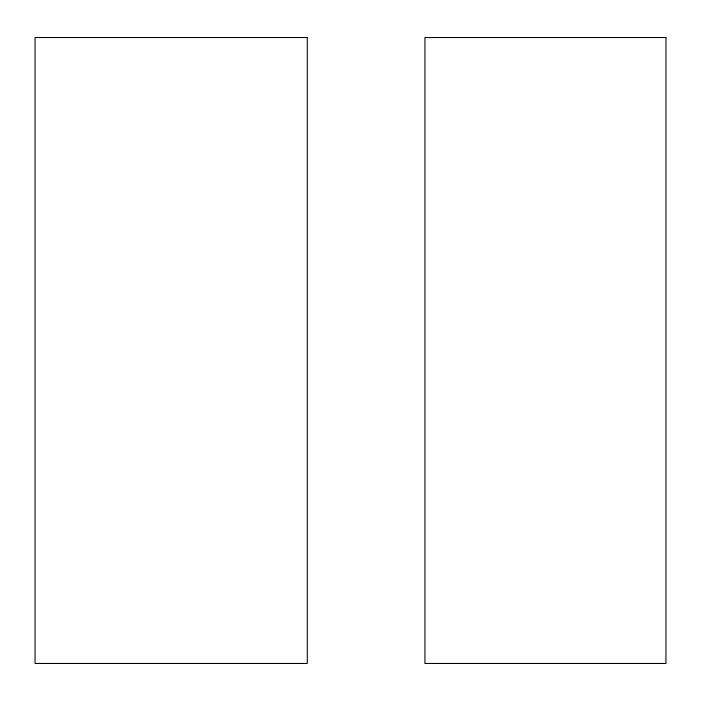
<?xml version="1.0" encoding="UTF-8"?>
<svg xmlns="http://www.w3.org/2000/svg" width="701" height="701" viewBox="0 0 701 701"><rect width="100%" height="100%" fill="white"/><g stroke="black" fill="none" stroke-linecap="round" stroke-linejoin="round"><path stroke-width="1.05" d="M307.275 37.53L35.05 37.53L35.05 663.47L307.275 663.47L307.275 37.53M665.95 37.53L424.937 37.53L424.937 663.47L665.95 663.47L665.95 37.53"/></g></svg>
